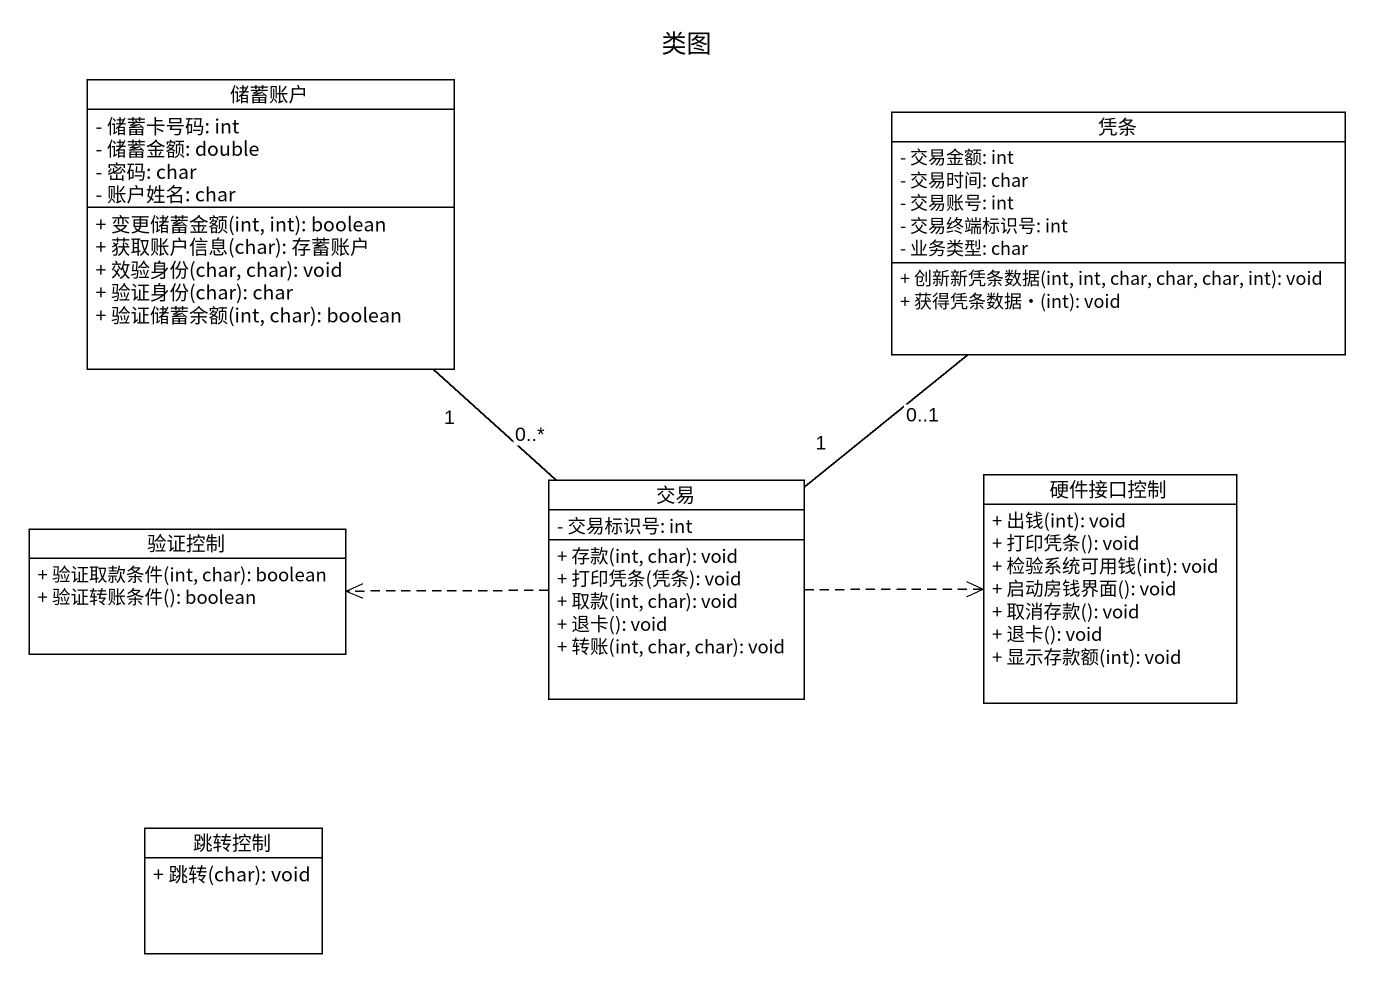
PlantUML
@startuml
title 类图
hide circle
hide empty members
skinparam classAttributeIconSize 0
class 储蓄账户 #FFFFFF {
  - 储蓄卡号码: int
  - 储蓄金额: double
  - 密码: char
  - 账户姓名: char
  + 变更储蓄金额(int, int): boolean
  + 获取账户信息(char): 存蓄账户
  + 效验身份(char, char): void
  + 验证身份(char): char
  + 验证储蓄余额(int, char): boolean
}
class 凭条 #FFFFFF {
  - 交易金额: int
  - 交易时间: char
  - 交易账号: int
  - 交易终端标识号: int
  - 业务类型: char
  + 创新新凭条数据(int, int, char, char, char, int): void
  + 获得凭条数据·(int): void
}
class 交易 #FFFFFF {
  - 交易标识号: int
  + 存款(int, char): void
  + 打印凭条(凭条): void
  + 取款(int, char): void
  + 退卡(): void
  + 转账(int, char, char): void
}
class 硬件接口控制 #FFFFFF {
  + 出钱(int): void
  + 打印凭条(): void
  + 检验系统可用钱(int): void
  + 启动房钱界面(): void
  + 取消存款(): void
  + 退卡(): void
  + 显示存款额(int): void
}
class 验证控制 #FFFFFF {
  + 验证取款条件(int, char): boolean
  + 验证转账条件(): boolean
}
class 跳转控制 #FFFFFF {
  + 跳转(char): void
}
交易 "0..*" -up- "1" 储蓄账户
交易 "1" -up- "0..1" 凭条
交易 .right.> 硬件接口控制
交易 .left.> 验证控制
@enduml
